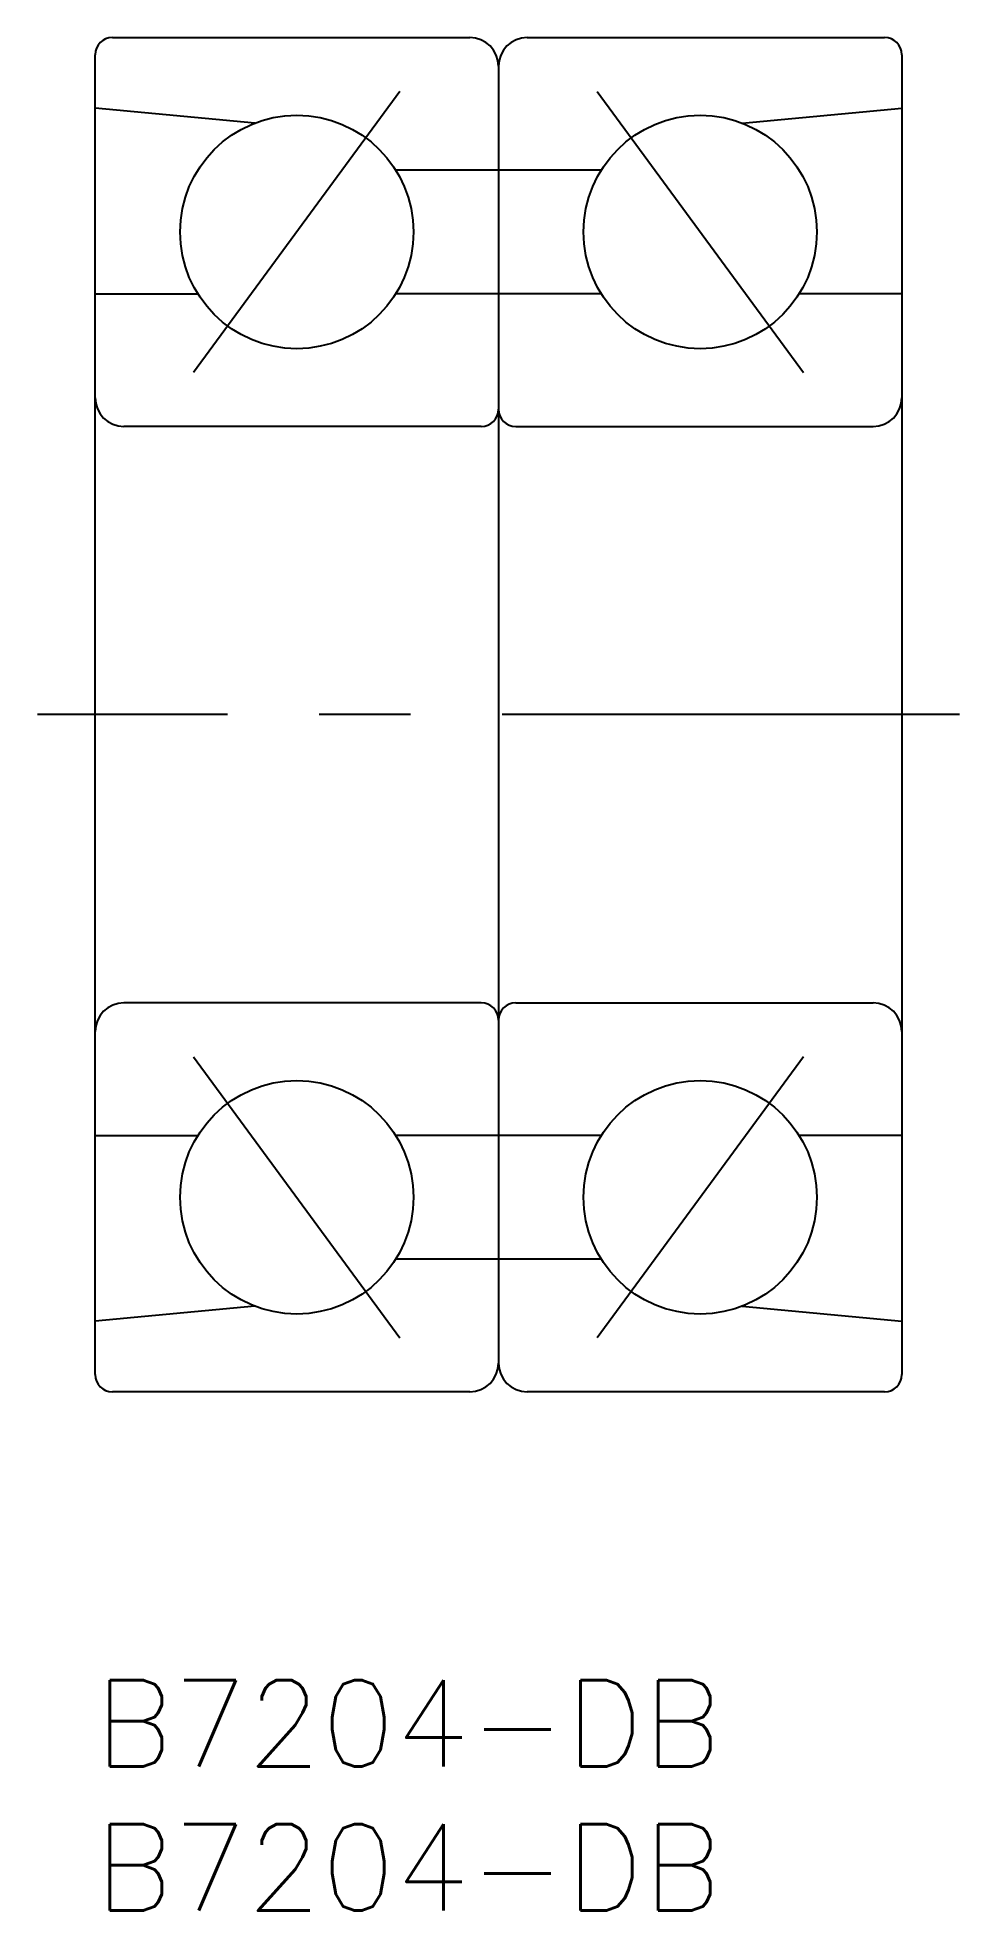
# Model space of a CAD drawing. Extents: x -2 to 30, y -8 to 57.
import ezdxf

# ---------------------------------------------------------------- set-up
doc = ezdxf.new("R2010")
doc.units = 0
doc.header["$LTSCALE"] = 0.5
doc.linetypes.add('CENTER', pattern=[50.8, 31.75, -6.35, 6.35, -6.35])
for name, color, linetype in [('MSM_CENTER', 1, 'CENTER'), ('MSM_CONTINUOUS', 7, 'CONTINUOUS'), ('MSM_PART_NUMBER', 7, 'CONTINUOUS')]:
    doc.layers.add(name, color=color, linetype=linetype)
doc.styles.get("Standard").update_dxf_attribs({"font": 'txt.shx', "height": 3, "bigfont": 'bigfont.shx'})

# ---------------------------------------------------------------- blocks, each defined once
blk = doc.blocks.new('*U2')
at = {"layer": 'MSM_PART_NUMBER'}
blk.add_text('B7204-DB', height=3, dxfattribs=at).set_placement((0, -3))
blk = doc.blocks.new('*U3')
at = {"layer": 'MSM_PART_NUMBER'}
blk.add_text('B7204-DB', height=3, dxfattribs=at).set_placement((0, -8))

msp = doc.modelspace()

# ---------------------------------------------------------------- linework, layer by layer
at = {"layer": 'MSM_CENTER'}
for p, q in [((10.581, 55.126), (3.419, 45.374)), ((17.419, 55.126), (24.581, 45.374)), ((30, 33.5), (-2, 33.5)), ((3.419, 21.626), (10.581, 11.874)), ((24.581, 21.626), (17.419, 11.874))]:
    msp.add_line(p, q, dxfattribs=at)
at = {"layer": 'MSM_CONTINUOUS'}
for p, q in [((0.6, 57), (13, 57)), ((15, 57), (27.4, 57)), ((0, 10.6), (0, 56.4)), ((14, 56), (14, 11)), ((28, 56.4), (28, 10.6)), ((5.548, 54.031), (0, 54.55)), ((22.452, 54.031), (28, 54.55)), ((17.568, 52.4), (10.432, 52.4)), ((0, 48.1), (3.568, 48.1)), ((17.568, 48.1), (10.432, 48.1)), ((28, 48.1), (24.432, 48.1)), ((13.4, 43.5), (1, 43.5)), ((14.6, 43.5), (27, 43.5)), ((13.4, 23.5), (1, 23.5)), ((14.6, 23.5), (27, 23.5)), ((0, 18.9), (3.568, 18.9)), ((17.568, 18.9), (10.432, 18.9)), ((28, 18.9), (24.432, 18.9)), ((17.568, 14.6), (10.432, 14.6)), ((5.548, 12.969), (0, 12.45)), ((22.452, 12.969), (28, 12.45)), ((13, 10), (0.6, 10)), ((27.4, 10), (15, 10))]:
    msp.add_line(p, q, dxfattribs=at)
for centre in [(7, 50.25), (21, 50.25), (7, 16.75), (21, 16.75)]:
    msp.add_circle(centre, 4.05, dxfattribs=at)
for centre, radius, start, end in [((0.6, 56.4), 0.6, 90, 180), ((13, 56), 1, 0, 90), ((15, 56), 1, 90, 180), ((27.4, 56.4), 0.6, 0, 90), ((1, 44.5), 1, 180, 270), ((27, 44.5), 1, 270, 0), ((13.4, 44.1), 0.6, 270, 0), ((14.6, 44.1), 0.6, 180, 270), ((1, 22.5), 1, 90, 180), ((13.4, 22.9), 0.6, 0, 90), ((14.6, 22.9), 0.6, 90, 180), ((27, 22.5), 1, 0, 90), ((0.6, 10.6), 0.6, 180, 270), ((13, 11), 1, 270, 0), ((15, 11), 1, 180, 270), ((27.4, 10.6), 0.6, 270, 0)]:
    msp.add_arc(centre, radius, start, end, dxfattribs=at)

# ---------------------------------------------------------------- block references
for name in ['*U2', '*U3']:
    msp.add_blockref(name, (0, 0), dxfattribs=at)

doc.saveas('drawing.dxf')
